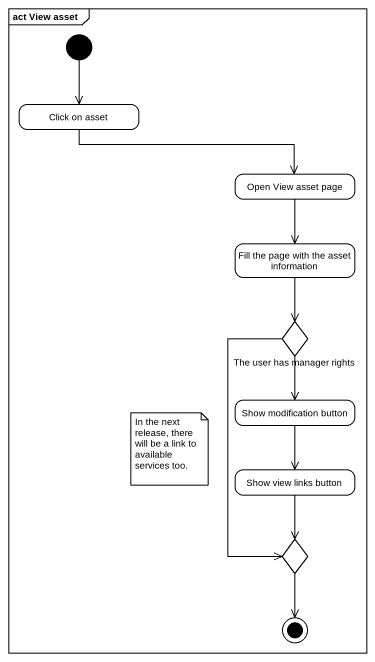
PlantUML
@startuml
mainframe act View asset
hide empty description
state "Click on asset" as Click_on_asset
state "Open View asset page" as Open_View_asset_page
state "Fill the page with the asset information" as Fill_the_page_with_the
state "The user has manager rights" as The_user_has_manager_rights <<choice>>
state "Show modification button" as Show_modification_button
state "Show view links button" as Show_view_links_button
state choice1 <<choice>>
[*] --> Click_on_asset
Click_on_asset -right-> Open_View_asset_page
Open_View_asset_page --> Fill_the_page_with_the
Fill_the_page_with_the --> The_user_has_manager_rights
The_user_has_manager_rights --> Show_modification_button
The_user_has_manager_rights --> choice1
Show_modification_button --> Show_view_links_button
Show_view_links_button --> choice1
choice1 --> [*]
note as N1
  In the next release, there will be a link to available services too.
end note
@enduml
